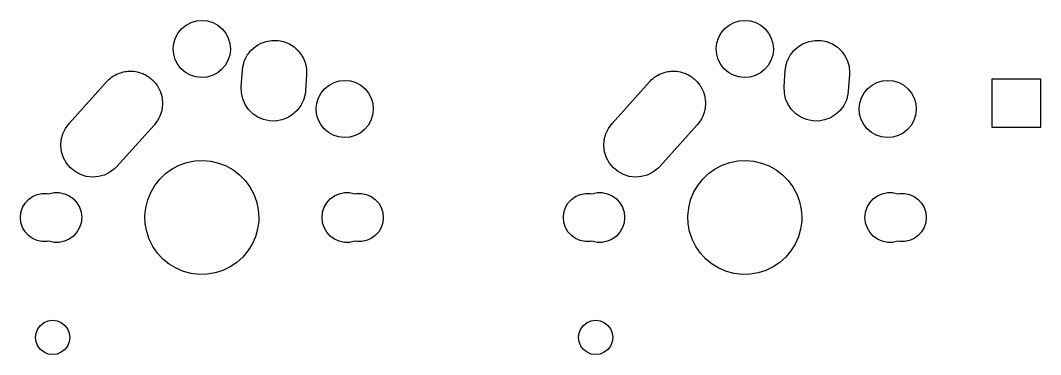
# Model space of a CAD drawing. Extents: x 124.3 to 210.2, y -114.7 to -26.3.
# Drawn here: x 172.15 to 207.85, y -83.3 to -71.6 of the extents above; entities that cross this region are included whole.
import ezdxf

# ---------------------------------------------------------------- set-up
doc = ezdxf.new("R2010")
doc.units = 0
doc.layers.add('BLACK', color=7, linetype='CONTINUOUS')

msp = doc.modelspace()

# ---------------------------------------------------------------- linework, layer by layer
at = {"layer": 'BLACK', "linetype": 'CONTINUOUS'}
for p, q in [((177.952, -71.7632), (178.125, -71.6728)), ((178.125, -71.6728), (178.313, -71.6177)), ((178.313, -71.6177), (178.507, -71.6)), ((178.507, -71.6), (178.701, -71.6204)), ((178.701, -71.6204), (178.888, -71.6781)), ((178.888, -71.6781), (179.059, -71.771)), ((196.952, -71.7632), (197.125, -71.6728)), ((197.125, -71.6728), (197.313, -71.6177)), ((197.313, -71.6177), (197.507, -71.6)), ((197.507, -71.6), (197.701, -71.6204)), ((197.701, -71.6204), (197.888, -71.6781)), ((197.888, -71.6781), (198.059, -71.771)), ((177.581, -72.2061), (177.675, -72.035)), ((177.675, -72.035), (177.8, -71.8855)), ((177.8, -71.8855), (177.952, -71.7632)), ((179.059, -71.771), (179.21, -71.8954)), ((179.21, -71.8954), (179.333, -72.0466)), ((179.333, -72.0466), (179.425, -72.2189)), ((196.581, -72.2061), (196.675, -72.035)), ((196.675, -72.035), (196.8, -71.8855)), ((196.8, -71.8855), (196.952, -71.7632)), ((198.059, -71.771), (198.21, -71.8954)), ((198.21, -71.8954), (198.333, -72.0466)), ((198.333, -72.0466), (198.425, -72.2189)), ((177.5, -72.586), (177.522, -72.3921)), ((177.522, -72.3921), (177.581, -72.2061)), ((179.425, -72.2189), (179.481, -72.4058)), ((179.481, -72.4058), (179.5, -72.6)), ((180.379, -72.5099), (180.468, -72.4566)), ((180.468, -72.4566), (180.546, -72.4088)), ((180.546, -72.4088), (180.552, -72.4066)), ((180.552, -72.4066), (180.556, -72.4046)), ((180.556, -72.4046), (180.681, -72.3584)), ((180.681, -72.3584), (180.746, -72.3338)), ((180.746, -72.3338), (180.748, -72.3335)), ((180.748, -72.3335), (180.749, -72.3333)), ((180.749, -72.3333), (180.952, -72.2985)), ((180.952, -72.2985), (180.954, -72.2985)), ((180.954, -72.2985), (180.957, -72.298)), ((180.957, -72.298), (181.02, -72.2994)), ((181.02, -72.2994), (181.158, -72.3012)), ((181.158, -72.3012), (181.164, -72.3025)), ((181.164, -72.3025), (181.171, -72.3027)), ((181.171, -72.3027), (181.24, -72.3176)), ((181.24, -72.3176), (181.36, -72.3413)), ((181.36, -72.3413), (181.37, -72.3456)), ((181.37, -72.3456), (181.38, -72.3476)), ((181.38, -72.3476), (181.446, -72.3758)), ((181.446, -72.3758), (181.551, -72.4176)), ((181.551, -72.4176), (181.564, -72.4262)), ((181.564, -72.4262), (181.576, -72.4313)), ((181.576, -72.4313), (181.635, -72.4707)), ((181.635, -72.4707), (181.725, -72.5275)), ((196.5, -72.586), (196.522, -72.3921)), ((196.522, -72.3921), (196.581, -72.2061)), ((198.425, -72.2189), (198.481, -72.4058)), ((198.481, -72.4058), (198.5, -72.6)), ((199.379, -72.5099), (199.468, -72.4566)), ((199.468, -72.4566), (199.546, -72.4088)), ((199.546, -72.4088), (199.552, -72.4066)), ((199.552, -72.4066), (199.556, -72.4046)), ((199.556, -72.4046), (199.681, -72.3584)), ((199.681, -72.3584), (199.746, -72.3338)), ((199.746, -72.3338), (199.748, -72.3335)), ((199.748, -72.3335), (199.749, -72.3333)), ((199.749, -72.3333), (199.952, -72.2985)), ((199.952, -72.2985), (199.954, -72.2985)), ((199.954, -72.2985), (199.957, -72.298)), ((199.957, -72.298), (200.02, -72.2994)), ((200.02, -72.2994), (200.158, -72.3012)), ((200.158, -72.3012), (200.164, -72.3025)), ((200.164, -72.3025), (200.171, -72.3027)), ((200.171, -72.3027), (200.24, -72.3176)), ((200.24, -72.3176), (200.36, -72.3413)), ((200.36, -72.3413), (200.37, -72.3456)), ((200.37, -72.3456), (200.38, -72.3476)), ((200.38, -72.3476), (200.446, -72.3758)), ((200.446, -72.3758), (200.551, -72.4176)), ((200.551, -72.4176), (200.564, -72.4262)), ((200.564, -72.4262), (200.576, -72.4313)), ((200.576, -72.4313), (200.635, -72.4707)), ((200.635, -72.4707), (200.725, -72.5275)), ((177.516, -72.7805), (177.5, -72.586)), ((177.57, -72.9681), (177.516, -72.7805)), ((179.475, -72.8215), (179.414, -73.0067)), ((179.5, -72.6279), (179.475, -72.8215)), ((179.5, -72.6), (179.5, -72.6279)), ((180.078, -72.8355), (180.09, -72.8202)), ((180.09, -72.8202), (180.096, -72.8073)), ((180.096, -72.8073), (180.151, -72.7385)), ((180.151, -72.7385), (180.206, -72.6643)), ((180.206, -72.6643), (180.217, -72.6543)), ((180.217, -72.6543), (180.224, -72.6456)), ((180.224, -72.6456), (180.295, -72.5836)), ((180.295, -72.5836), (180.364, -72.5203)), ((180.364, -72.5203), (180.373, -72.5148)), ((180.373, -72.5148), (180.379, -72.5099)), ((181.725, -72.5275), (181.74, -72.5415)), ((181.74, -72.5415), (181.754, -72.5506)), ((181.754, -72.5506), (181.802, -72.5989)), ((181.802, -72.5989), (181.876, -72.6672)), ((181.876, -72.6672), (181.891, -72.6875)), ((181.891, -72.6875), (181.905, -72.7014)), ((181.905, -72.7014), (181.942, -72.7559)), ((181.942, -72.7559), (181.999, -72.8322)), ((196.516, -72.7805), (196.5, -72.586)), ((196.57, -72.9681), (196.516, -72.7805)), ((198.475, -72.8215), (198.414, -73.0067)), ((198.5, -72.6279), (198.475, -72.8215)), ((198.5, -72.6), (198.5, -72.6279)), ((199.078, -72.8355), (199.09, -72.8202)), ((199.09, -72.8202), (199.096, -72.8073)), ((199.096, -72.8073), (199.151, -72.7385)), ((199.151, -72.7385), (199.206, -72.6643)), ((199.206, -72.6643), (199.217, -72.6543)), ((199.217, -72.6543), (199.224, -72.6456)), ((199.224, -72.6456), (199.295, -72.5836)), ((199.295, -72.5836), (199.364, -72.5203)), ((199.364, -72.5203), (199.373, -72.5148)), ((199.373, -72.5148), (199.379, -72.5099)), ((200.725, -72.5275), (200.74, -72.5415)), ((200.74, -72.5415), (200.754, -72.5506)), ((200.754, -72.5506), (200.802, -72.5989)), ((200.802, -72.5989), (200.876, -72.6672)), ((200.876, -72.6672), (200.891, -72.6875)), ((200.891, -72.6875), (200.905, -72.7014)), ((200.905, -72.7014), (200.942, -72.7559)), ((200.942, -72.7559), (200.999, -72.8322)), ((177.659, -73.1417), (177.57, -72.9681)), ((177.781, -73.2947), (177.659, -73.1417)), ((179.317, -73.1764), (179.19, -73.3242)), ((179.414, -73.0067), (179.317, -73.1764)), ((179.94, -73.1861), (179.963, -73.1113)), ((179.963, -73.1113), (179.985, -73.0278)), ((179.985, -73.0278), (179.995, -73.007)), ((179.995, -73.007), (180.001, -72.9895)), ((180.001, -72.9895), (180.039, -72.9164)), ((180.039, -72.9164), (180.078, -72.8355)), ((181.999, -72.8322), (182.012, -72.8589)), ((182.012, -72.8589), (182.025, -72.878)), ((182.025, -72.878), (182.051, -72.9362)), ((182.051, -72.9362), (182.09, -73.0168)), ((182.09, -73.0168), (182.1, -73.0499)), ((182.1, -73.0499), (182.11, -73.0742)), ((182.11, -73.0742), (182.123, -73.1335)), ((182.123, -73.1335), (182.146, -73.215)), ((196.659, -73.1417), (196.57, -72.9681)), ((196.781, -73.2947), (196.659, -73.1417)), ((198.317, -73.1764), (198.19, -73.3242)), ((198.414, -73.0067), (198.317, -73.1764)), ((198.94, -73.1861), (198.963, -73.1113)), ((198.963, -73.1113), (198.985, -73.0278)), ((198.985, -73.0278), (198.995, -73.007)), ((198.995, -73.007), (199.001, -72.9895)), ((199.001, -72.9895), (199.039, -72.9164)), ((199.039, -72.9164), (199.078, -72.8355)), ((200.999, -72.8322), (201.012, -72.8589)), ((201.012, -72.8589), (201.025, -72.878)), ((201.025, -72.878), (201.051, -72.9362)), ((201.051, -72.9362), (201.09, -73.0168)), ((201.09, -73.0168), (201.1, -73.0499)), ((201.1, -73.0499), (201.11, -73.0742)), ((201.11, -73.0742), (201.123, -73.1335)), ((201.123, -73.1335), (201.146, -73.215)), ((175.377, -73.5671), (175.411, -73.5418)), ((175.411, -73.5418), (175.462, -73.5165)), ((175.462, -73.5165), (175.516, -73.4846)), ((175.516, -73.4846), (175.561, -73.4678)), ((175.561, -73.4678), (175.602, -73.4476)), ((175.602, -73.4476), (175.654, -73.4334)), ((175.654, -73.4334), (175.709, -73.4133)), ((175.709, -73.4133), (175.761, -73.4044)), ((175.761, -73.4044), (175.809, -73.3914)), ((175.809, -73.3914), (175.859, -73.3876)), ((175.859, -73.3876), (175.912, -73.3785)), ((175.912, -73.3785), (175.969, -73.3792)), ((175.969, -73.3792), (176.022, -73.3752)), ((176.022, -73.3752), (176.068, -73.3805)), ((176.068, -73.3805), (176.118, -73.3812)), ((176.118, -73.3812), (176.178, -73.3931)), ((176.178, -73.3931), (176.234, -73.3996)), ((176.234, -73.3996), (176.275, -73.4124)), ((176.275, -73.4124), (176.32, -73.4213)), ((176.32, -73.4213), (176.381, -73.4457)), ((176.381, -73.4457), (176.438, -73.4637)), ((176.438, -73.4637), (176.472, -73.4822)), ((176.472, -73.4822), (176.511, -73.4976)), ((176.511, -73.4976), (176.57, -73.535)), ((176.57, -73.535), (176.626, -73.5651)), ((177.929, -73.4211), (177.781, -73.2947)), ((178.1, -73.5164), (177.929, -73.4211)), ((178.285, -73.5767), (178.1, -73.5164)), ((178.862, -73.5323), (178.674, -73.5848)), ((179.036, -73.4443), (178.862, -73.5323)), ((179.19, -73.3242), (179.036, -73.4443)), ((179.878, -73.9235), (179.917, -73.3435)), ((179.917, -73.3435), (179.93, -73.2343)), ((179.93, -73.2343), (179.937, -73.208)), ((179.937, -73.208), (179.94, -73.1861)), ((182.162, -73.4965), (182.122, -74.0765)), ((182.146, -73.215), (182.15, -73.2537)), ((182.15, -73.2537), (182.156, -73.2829)), ((182.156, -73.2829), (182.158, -73.3408)), ((182.158, -73.3408), (182.165, -73.42)), ((182.163, -73.4789), (182.162, -73.4905)), ((182.162, -73.4905), (182.162, -73.4965)), ((182.165, -73.42), (182.163, -73.4789)), ((194.377, -73.5671), (194.411, -73.5418)), ((194.411, -73.5418), (194.462, -73.5165)), ((194.462, -73.5165), (194.516, -73.4846)), ((194.516, -73.4846), (194.561, -73.4678)), ((194.561, -73.4678), (194.602, -73.4476)), ((194.602, -73.4476), (194.654, -73.4334)), ((194.654, -73.4334), (194.709, -73.4133)), ((194.709, -73.4133), (194.761, -73.4044)), ((194.761, -73.4044), (194.809, -73.3914)), ((194.809, -73.3914), (194.859, -73.3876)), ((194.859, -73.3876), (194.912, -73.3785)), ((194.912, -73.3785), (194.969, -73.3792)), ((194.969, -73.3792), (195.022, -73.3752)), ((195.022, -73.3752), (195.068, -73.3805)), ((195.068, -73.3805), (195.118, -73.3812)), ((195.118, -73.3812), (195.178, -73.3931)), ((195.178, -73.3931), (195.234, -73.3996)), ((195.234, -73.3996), (195.275, -73.4124)), ((195.275, -73.4124), (195.32, -73.4213)), ((195.32, -73.4213), (195.381, -73.4457)), ((195.381, -73.4457), (195.438, -73.4637)), ((195.438, -73.4637), (195.472, -73.4822)), ((195.472, -73.4822), (195.511, -73.4976)), ((195.511, -73.4976), (195.57, -73.535)), ((195.57, -73.535), (195.626, -73.5651)), ((196.929, -73.4211), (196.781, -73.2947)), ((197.1, -73.5164), (196.929, -73.4211)), ((197.285, -73.5767), (197.1, -73.5164)), ((197.862, -73.5323), (197.674, -73.5848)), ((198.036, -73.4443), (197.862, -73.5323)), ((198.19, -73.3242), (198.036, -73.4443)), ((198.878, -73.9235), (198.917, -73.3435)), ((198.917, -73.3435), (198.93, -73.2343)), ((198.93, -73.2343), (198.937, -73.208)), ((198.937, -73.208), (198.94, -73.1861)), ((201.162, -73.4965), (201.122, -74.0765)), ((201.146, -73.215), (201.15, -73.2537)), ((201.15, -73.2537), (201.156, -73.2829)), ((201.156, -73.2829), (201.158, -73.3408)), ((201.158, -73.3408), (201.165, -73.42)), ((201.163, -73.4789), (201.162, -73.4905)), ((201.162, -73.4905), (201.162, -73.4965)), ((201.165, -73.42), (201.163, -73.4789)), ((173.853, -75.2087), (175.163, -73.7487)), ((175.163, -73.7487), (175.178, -73.7332)), ((175.178, -73.7332), (175.184, -73.7256)), ((175.184, -73.7256), (175.195, -73.7155)), ((175.195, -73.7155), (175.24, -73.6706)), ((175.24, -73.6706), (175.289, -73.6338)), ((175.289, -73.6338), (175.339, -73.5899)), ((175.339, -73.5899), (175.377, -73.5671)), ((176.626, -73.5651), (176.653, -73.5875)), ((176.653, -73.5875), (176.685, -73.6075)), ((176.685, -73.6075), (176.74, -73.6582)), ((176.74, -73.6582), (176.791, -73.7003)), ((176.791, -73.7003), (176.812, -73.7246)), ((176.812, -73.7246), (176.836, -73.7472)), ((176.836, -73.7472), (176.884, -73.8109)), ((176.884, -73.8109), (176.928, -73.8644)), ((176.928, -73.8644), (176.942, -73.8887)), ((176.942, -73.8887), (176.959, -73.9122)), ((178.479, -73.5998), (178.285, -73.5767)), ((178.674, -73.5848), (178.479, -73.5998)), ((182.8, -73.9855), (182.952, -73.8632)), ((182.952, -73.8632), (183.125, -73.7728)), ((183.125, -73.7728), (183.313, -73.7177)), ((183.313, -73.7177), (183.507, -73.7)), ((183.507, -73.7), (183.701, -73.7204)), ((183.701, -73.7204), (183.888, -73.7781)), ((183.888, -73.7781), (184.059, -73.871)), ((184.059, -73.871), (184.21, -73.9954)), ((192.853, -75.2087), (194.163, -73.7487)), ((194.163, -73.7487), (194.178, -73.7332)), ((194.178, -73.7332), (194.184, -73.7256)), ((194.184, -73.7256), (194.195, -73.7155)), ((194.195, -73.7155), (194.24, -73.6706)), ((194.24, -73.6706), (194.289, -73.6338)), ((194.289, -73.6338), (194.339, -73.5899)), ((194.339, -73.5899), (194.377, -73.5671)), ((195.626, -73.5651), (195.653, -73.5875)), ((195.653, -73.5875), (195.685, -73.6075)), ((195.685, -73.6075), (195.74, -73.6582)), ((195.74, -73.6582), (195.791, -73.7003)), ((195.791, -73.7003), (195.812, -73.7246)), ((195.812, -73.7246), (195.836, -73.7472)), ((195.836, -73.7472), (195.884, -73.8109)), ((195.884, -73.8109), (195.928, -73.8644)), ((195.928, -73.8644), (195.942, -73.8887)), ((195.942, -73.8887), (195.959, -73.9122)), ((197.479, -73.5998), (197.285, -73.5767)), ((197.674, -73.5848), (197.479, -73.5998)), ((201.8, -73.9855), (201.952, -73.8632)), ((201.952, -73.8632), (202.125, -73.7728)), ((202.125, -73.7728), (202.313, -73.7177)), ((202.313, -73.7177), (202.507, -73.7)), ((202.507, -73.7), (202.701, -73.7204)), ((202.701, -73.7204), (202.888, -73.7781)), ((202.888, -73.7781), (203.059, -73.871)), ((203.059, -73.871), (203.21, -73.9954)), ((206.15, -75.35), (206.15, -73.65)), ((206.15, -73.65), (207.85, -73.65)), ((207.85, -73.65), (207.85, -75.35)), ((176.959, -73.9122), (176.997, -73.9879)), ((176.997, -73.9879), (177.032, -74.0514)), ((177.032, -74.0514), (177.039, -74.0742)), ((177.039, -74.0742), (177.05, -74.0968)), ((177.05, -74.0968), (177.075, -74.1832)), ((177.075, -74.1832), (177.098, -74.2546)), ((177.098, -74.2546), (177.1, -74.2746)), ((179.883, -74.1371), (179.878, -73.9235)), ((179.929, -74.3458), (179.883, -74.1371)), ((182.11, -74.1857), (182.054, -74.3921)), ((182.122, -74.0765), (182.11, -74.1857)), ((182.581, -74.3061), (182.675, -74.135)), ((182.675, -74.135), (182.8, -73.9855)), ((184.21, -73.9954), (184.333, -74.1466)), ((184.333, -74.1466), (184.425, -74.3189)), ((195.959, -73.9122), (195.997, -73.9879)), ((195.997, -73.9879), (196.032, -74.0514)), ((196.032, -74.0514), (196.039, -74.0742)), ((196.039, -74.0742), (196.05, -74.0968)), ((196.05, -74.0968), (196.075, -74.1832)), ((196.075, -74.1832), (196.098, -74.2546)), ((196.098, -74.2546), (196.1, -74.2746)), ((198.883, -74.1371), (198.878, -73.9235)), ((198.929, -74.3458), (198.883, -74.1371)), ((201.11, -74.1857), (201.054, -74.3921)), ((201.122, -74.0765), (201.11, -74.1857)), ((201.581, -74.3061), (201.675, -74.135)), ((201.675, -74.135), (201.8, -73.9855)), ((203.21, -73.9954), (203.333, -74.1466)), ((203.333, -74.1466), (203.425, -74.3189)), ((177.1, -74.2746), (177.106, -74.295)), ((177.106, -74.295), (177.115, -74.3903)), ((177.123, -74.5589), (177.114, -74.6219)), ((177.115, -74.3903), (177.124, -74.4666)), ((177.124, -74.4666), (177.123, -74.4829)), ((177.123, -74.4829), (177.125, -74.5)), ((177.125, -74.5), (177.123, -74.5589)), ((180.014, -74.542), (179.929, -74.3458)), ((180.134, -74.7186), (180.014, -74.542)), ((181.961, -74.5845), (181.833, -74.7557)), ((182.054, -74.3921), (181.961, -74.5845)), ((182.5, -74.686), (182.522, -74.4921)), ((182.522, -74.4921), (182.581, -74.3061)), ((184.425, -74.3189), (184.481, -74.5058)), ((184.481, -74.5058), (184.5, -74.7)), ((196.1, -74.2746), (196.106, -74.295)), ((196.106, -74.295), (196.115, -74.3903)), ((196.123, -74.5589), (196.114, -74.6219)), ((196.115, -74.3903), (196.124, -74.4666)), ((196.124, -74.4666), (196.123, -74.4829)), ((196.123, -74.4829), (196.125, -74.5)), ((196.125, -74.5), (196.123, -74.5589)), ((199.014, -74.542), (198.929, -74.3458)), ((199.134, -74.7186), (199.014, -74.542)), ((200.961, -74.5845), (200.833, -74.7557)), ((201.054, -74.3921), (200.961, -74.5845)), ((201.5, -74.686), (201.522, -74.4921)), ((201.522, -74.4921), (201.581, -74.3061)), ((203.425, -74.3189), (203.481, -74.5058)), ((203.481, -74.5058), (203.5, -74.7)), ((177.028, -74.9576), (176.992, -75.0209)), ((177.04, -74.9201), (177.028, -74.9576)), ((177.056, -74.8866), (177.04, -74.9201)), ((177.072, -74.8271), (177.056, -74.8866)), ((177.094, -74.7626), (177.072, -74.8271)), ((177.1, -74.7194), (177.094, -74.7626)), ((177.111, -74.6799), (177.1, -74.7194)), ((177.114, -74.6219), (177.111, -74.6799)), ((180.286, -74.8693), (180.134, -74.7186)), ((180.463, -74.9887), (180.286, -74.8693)), ((181.675, -74.8996), (181.493, -75.0111)), ((181.833, -74.7557), (181.675, -74.8996)), ((182.516, -74.8805), (182.5, -74.686)), ((182.57, -75.0681), (182.516, -74.8805)), ((184.475, -74.9215), (184.414, -75.1067)), ((184.5, -74.7279), (184.475, -74.9215)), ((184.5, -74.7), (184.5, -74.7279)), ((196.028, -74.9576), (195.992, -75.0209)), ((196.04, -74.9201), (196.028, -74.9576)), ((196.056, -74.8866), (196.04, -74.9201)), ((196.072, -74.8271), (196.056, -74.8866)), ((196.094, -74.7626), (196.072, -74.8271)), ((196.1, -74.7194), (196.094, -74.7626)), ((196.111, -74.6799), (196.1, -74.7194)), ((196.114, -74.6219), (196.111, -74.6799)), ((199.286, -74.8693), (199.134, -74.7186)), ((199.463, -74.9887), (199.286, -74.8693)), ((200.675, -74.8996), (200.493, -75.0111)), ((200.833, -74.7557), (200.675, -74.8996)), ((201.516, -74.8805), (201.5, -74.686)), ((201.57, -75.0681), (201.516, -74.8805)), ((203.475, -74.9215), (203.414, -75.1067)), ((203.5, -74.7279), (203.475, -74.9215)), ((203.5, -74.7), (203.5, -74.7279)), ((173.726, -75.3806), (173.853, -75.2087)), ((176.837, -75.2513), (175.527, -76.7113)), ((176.878, -75.1966), (176.837, -75.2513)), ((176.927, -75.1372), (176.878, -75.1966)), ((176.944, -75.1063), (176.927, -75.1372)), ((176.964, -75.0794), (176.944, -75.1063)), ((176.992, -75.0209), (176.964, -75.0794)), ((180.66, -75.0723), (180.463, -74.9887)), ((180.869, -75.1173), (180.66, -75.0723)), ((181.082, -75.122), (180.869, -75.1173)), ((181.293, -75.0862), (181.082, -75.122)), ((181.493, -75.0111), (181.293, -75.0862)), ((182.659, -75.2417), (182.57, -75.0681)), ((182.781, -75.3947), (182.659, -75.2417)), ((184.317, -75.2764), (184.19, -75.4242)), ((184.414, -75.1067), (184.317, -75.2764)), ((192.726, -75.3806), (192.853, -75.2087)), ((195.837, -75.2513), (194.527, -76.7113)), ((195.878, -75.1966), (195.837, -75.2513)), ((195.927, -75.1372), (195.878, -75.1966)), ((195.944, -75.1063), (195.927, -75.1372)), ((195.964, -75.0794), (195.944, -75.1063)), ((195.992, -75.0209), (195.964, -75.0794)), ((199.66, -75.0723), (199.463, -74.9887)), ((199.869, -75.1173), (199.66, -75.0723)), ((200.082, -75.122), (199.869, -75.1173)), ((200.293, -75.0862), (200.082, -75.122)), ((200.493, -75.0111), (200.293, -75.0862)), ((201.659, -75.2417), (201.57, -75.0681)), ((201.781, -75.3947), (201.659, -75.2417)), ((203.317, -75.2764), (203.19, -75.4242)), ((203.414, -75.1067), (203.317, -75.2764)), ((173.579, -75.7801), (173.634, -75.5734)), ((173.634, -75.5734), (173.726, -75.3806)), ((182.929, -75.5211), (182.781, -75.3947)), ((183.1, -75.6164), (182.929, -75.5211)), ((183.285, -75.6767), (183.1, -75.6164)), ((183.479, -75.6998), (183.285, -75.6767)), ((183.862, -75.6323), (183.674, -75.6848)), ((184.036, -75.5443), (183.862, -75.6323)), ((184.19, -75.4242), (184.036, -75.5443)), ((192.579, -75.7801), (192.634, -75.5734)), ((192.634, -75.5734), (192.726, -75.3806)), ((201.929, -75.5211), (201.781, -75.3947)), ((202.1, -75.6164), (201.929, -75.5211)), ((202.285, -75.6767), (202.1, -75.6164)), ((202.479, -75.6998), (202.285, -75.6767)), ((202.862, -75.6323), (202.674, -75.6848)), ((203.036, -75.5443), (202.862, -75.6323)), ((203.19, -75.4242), (203.036, -75.5443)), ((207.85, -75.35), (206.15, -75.35)), ((173.565, -75.9934), (173.579, -75.7801)), ((173.592, -76.2054), (173.565, -75.9934)), ((183.674, -75.6848), (183.479, -75.6998)), ((192.565, -75.9934), (192.579, -75.7801)), ((192.592, -76.2054), (192.565, -75.9934)), ((202.674, -75.6848), (202.479, -75.6998)), ((173.658, -76.4086), (173.592, -76.2054)), ((192.658, -76.4086), (192.592, -76.2054)), ((173.762, -76.5956), (173.658, -76.4086)), ((173.899, -76.7596), (173.762, -76.5956)), ((175.527, -76.7113), (175.45, -76.7894)), ((177.458, -76.7999), (177.708, -76.6701)), ((177.708, -76.6701), (177.974, -76.5768)), ((177.974, -76.5768), (178.25, -76.5218)), ((178.25, -76.5218), (178.531, -76.5063)), ((178.531, -76.5063), (178.812, -76.5306)), ((178.812, -76.5306), (179.086, -76.5942)), ((179.086, -76.5942), (179.349, -76.6959)), ((179.349, -76.6959), (179.595, -76.8335)), ((192.762, -76.5956), (192.658, -76.4086)), ((192.899, -76.7596), (192.762, -76.5956)), ((194.527, -76.7113), (194.45, -76.7894)), ((196.458, -76.7999), (196.708, -76.6701)), ((196.708, -76.6701), (196.974, -76.5768)), ((196.974, -76.5768), (197.25, -76.5218)), ((197.25, -76.5218), (197.531, -76.5063)), ((197.531, -76.5063), (197.812, -76.5306)), ((197.812, -76.5306), (198.086, -76.5942)), ((198.086, -76.5942), (198.349, -76.6959)), ((198.349, -76.6959), (198.595, -76.8335)), ((174.064, -76.8949), (173.899, -76.7596)), ((174.252, -76.9963), (174.064, -76.8949)), ((174.456, -77.0604), (174.252, -76.9963)), ((174.668, -77.0848), (174.456, -77.0604)), ((174.881, -77.0686), (174.668, -77.0848)), ((175.088, -77.0124), (174.881, -77.0686)), ((175.279, -76.9182), (175.088, -77.0124)), ((175.45, -76.7894), (175.279, -76.9182)), ((177.025, -77.1581), (177.229, -76.9637)), ((177.229, -76.9637), (177.458, -76.7999)), ((179.595, -76.8335), (179.819, -77.0044)), ((179.819, -77.0044), (180.016, -77.2051)), ((193.064, -76.8949), (192.899, -76.7596)), ((193.252, -76.9963), (193.064, -76.8949)), ((193.456, -77.0604), (193.252, -76.9963)), ((193.668, -77.0848), (193.456, -77.0604)), ((193.881, -77.0686), (193.668, -77.0848)), ((194.088, -77.0124), (193.881, -77.0686)), ((194.279, -76.9182), (194.088, -77.0124)), ((194.45, -76.7894), (194.279, -76.9182)), ((196.025, -77.1581), (196.229, -76.9637)), ((196.229, -76.9637), (196.458, -76.7999)), ((198.595, -76.8335), (198.819, -77.0044)), ((198.819, -77.0044), (199.016, -77.2051)), ((176.709, -77.6228), (176.851, -77.3793)), ((176.851, -77.3793), (177.025, -77.1581)), ((180.016, -77.2051), (180.184, -77.4316)), ((180.184, -77.4316), (180.317, -77.6795)), ((195.709, -77.6228), (195.851, -77.3793)), ((195.851, -77.3793), (196.025, -77.1581)), ((199.016, -77.2051), (199.184, -77.4316)), ((199.184, -77.4316), (199.317, -77.6795)), ((172.431, -77.8683), (172.575, -77.7639)), ((172.575, -77.7639), (172.737, -77.6916)), ((172.737, -77.6916), (172.911, -77.6547)), ((172.911, -77.6547), (173.089, -77.6547)), ((173.089, -77.6547), (173.15, -77.6677)), ((173.15, -77.6677), (173.329, -77.6298)), ((173.329, -77.6298), (173.511, -77.6298)), ((173.511, -77.6298), (173.69, -77.6678)), ((173.69, -77.6678), (173.857, -77.7422)), ((173.857, -77.7422), (174.005, -77.8497)), ((176.604, -77.8839), (176.709, -77.6228)), ((180.317, -77.6795), (180.415, -77.9437)), ((182.995, -77.8497), (183.142, -77.7422)), ((183.142, -77.7422), (183.31, -77.6678)), ((183.31, -77.6678), (183.489, -77.6298)), ((183.489, -77.6298), (183.671, -77.6298)), ((183.671, -77.6298), (183.85, -77.6677)), ((183.85, -77.6677), (183.911, -77.6547)), ((183.911, -77.6547), (184.089, -77.6547)), ((184.089, -77.6547), (184.263, -77.6916)), ((184.263, -77.6916), (184.425, -77.7639)), ((184.425, -77.7639), (184.569, -77.8683)), ((191.431, -77.8683), (191.575, -77.7639)), ((191.575, -77.7639), (191.737, -77.6916)), ((191.737, -77.6916), (191.911, -77.6547)), ((191.911, -77.6547), (192.089, -77.6547)), ((192.089, -77.6547), (192.15, -77.6677)), ((192.15, -77.6677), (192.329, -77.6298)), ((192.329, -77.6298), (192.511, -77.6298)), ((192.511, -77.6298), (192.69, -77.6678)), ((192.69, -77.6678), (192.857, -77.7422)), ((192.857, -77.7422), (193.005, -77.8497)), ((195.604, -77.8839), (195.709, -77.6228)), ((199.317, -77.6795), (199.415, -77.9437)), ((201.995, -77.8497), (202.142, -77.7422)), ((202.142, -77.7422), (202.31, -77.6678)), ((202.31, -77.6678), (202.489, -77.6298)), ((202.489, -77.6298), (202.671, -77.6298)), ((202.671, -77.6298), (202.85, -77.6677)), ((202.85, -77.6677), (202.911, -77.6547)), ((202.911, -77.6547), (203.089, -77.6547)), ((203.089, -77.6547), (203.263, -77.6916)), ((203.263, -77.6916), (203.425, -77.7639)), ((203.425, -77.7639), (203.569, -77.8683)), ((172.169, -78.3233), (172.223, -78.1543)), ((172.223, -78.1543), (172.312, -78.0004)), ((172.312, -78.0004), (172.431, -77.8683)), ((174.005, -77.8497), (174.128, -77.9857)), ((174.128, -77.9857), (174.219, -78.1441)), ((174.219, -78.1441), (174.276, -78.3181)), ((176.507, -78.4374), (176.536, -78.1572)), ((176.536, -78.1572), (176.604, -77.8839)), ((180.415, -77.9437), (180.474, -78.2191)), ((182.724, -78.3181), (182.781, -78.1441)), ((182.781, -78.1441), (182.872, -77.9857)), ((182.872, -77.9857), (182.995, -77.8497)), ((184.569, -77.8683), (184.688, -78.0004)), ((184.688, -78.0004), (184.777, -78.1543)), ((184.777, -78.1543), (184.831, -78.3233)), ((191.169, -78.3233), (191.223, -78.1543)), ((191.223, -78.1543), (191.312, -78.0004)), ((191.312, -78.0004), (191.431, -77.8683)), ((193.005, -77.8497), (193.128, -77.9857)), ((193.128, -77.9857), (193.219, -78.1441)), ((193.219, -78.1441), (193.276, -78.3181)), ((195.507, -78.4374), (195.536, -78.1572)), ((195.536, -78.1572), (195.604, -77.8839)), ((199.415, -77.9437), (199.474, -78.2191)), ((201.724, -78.3181), (201.781, -78.1441)), ((201.781, -78.1441), (201.872, -77.9857)), ((201.872, -77.9857), (201.995, -77.8497)), ((203.569, -77.8683), (203.688, -78.0004)), ((203.688, -78.0004), (203.777, -78.1543)), ((203.777, -78.1543), (203.831, -78.3233)), ((172.15, -78.5), (172.169, -78.3233)), ((172.169, -78.6767), (172.15, -78.5)), ((174.276, -78.3181), (174.295, -78.5)), ((174.295, -78.5), (174.276, -78.6819)), ((176.518, -78.7188), (176.507, -78.4374)), ((180.474, -78.2191), (180.494, -78.5)), ((180.494, -78.5), (180.49, -78.6252)), ((182.705, -78.5), (182.724, -78.3181)), ((182.724, -78.6819), (182.705, -78.5)), ((184.831, -78.3233), (184.85, -78.5)), ((184.85, -78.5), (184.831, -78.6767)), ((191.15, -78.5), (191.169, -78.3233)), ((191.169, -78.6767), (191.15, -78.5)), ((193.276, -78.3181), (193.295, -78.5)), ((193.295, -78.5), (193.276, -78.6819)), ((195.518, -78.7188), (195.507, -78.4374)), ((199.474, -78.2191), (199.494, -78.5)), ((199.494, -78.5), (199.49, -78.6252)), ((201.705, -78.5), (201.724, -78.3181)), ((201.724, -78.6819), (201.705, -78.5)), ((203.831, -78.3233), (203.85, -78.5)), ((203.85, -78.5), (203.831, -78.6767)), ((172.223, -78.8457), (172.169, -78.6767)), ((172.312, -78.9996), (172.223, -78.8457)), ((174.219, -78.8559), (174.128, -79.0143)), ((174.276, -78.6819), (174.219, -78.8559)), ((176.569, -78.9959), (176.518, -78.7188)), ((180.49, -78.6252), (180.452, -78.9043)), ((182.781, -78.8559), (182.724, -78.6819)), ((182.872, -79.0143), (182.781, -78.8559)), ((184.777, -78.8457), (184.688, -78.9996)), ((184.831, -78.6767), (184.777, -78.8457)), ((191.223, -78.8457), (191.169, -78.6767)), ((191.312, -78.9996), (191.223, -78.8457)), ((193.219, -78.8559), (193.128, -79.0143)), ((193.276, -78.6819), (193.219, -78.8559)), ((195.569, -78.9959), (195.518, -78.7188)), ((199.49, -78.6252), (199.452, -78.9043)), ((201.781, -78.8559), (201.724, -78.6819)), ((201.872, -79.0143), (201.781, -78.8559)), ((203.777, -78.8457), (203.688, -78.9996)), ((203.831, -78.6767), (203.777, -78.8457)), ((172.431, -79.1317), (172.312, -78.9996)), ((172.575, -79.2361), (172.431, -79.1317)), ((172.737, -79.3084), (172.575, -79.2361)), ((174.005, -79.1503), (173.857, -79.2578)), ((174.128, -79.0143), (174.005, -79.1503)), ((176.658, -79.263), (176.569, -78.9959)), ((180.376, -79.1754), (180.262, -79.433)), ((180.452, -78.9043), (180.376, -79.1754)), ((182.995, -79.1503), (182.872, -79.0143)), ((183.142, -79.2578), (182.995, -79.1503)), ((184.425, -79.2361), (184.263, -79.3084)), ((184.569, -79.1317), (184.425, -79.2361)), ((184.688, -78.9996), (184.569, -79.1317)), ((191.431, -79.1317), (191.312, -78.9996)), ((191.575, -79.2361), (191.431, -79.1317)), ((191.737, -79.3084), (191.575, -79.2361)), ((193.005, -79.1503), (192.857, -79.2578)), ((193.128, -79.0143), (193.005, -79.1503)), ((195.658, -79.263), (195.569, -78.9959)), ((199.376, -79.1754), (199.262, -79.433)), ((199.452, -78.9043), (199.376, -79.1754)), ((201.995, -79.1503), (201.872, -79.0143)), ((202.142, -79.2578), (201.995, -79.1503)), ((203.425, -79.2361), (203.263, -79.3084)), ((203.569, -79.1317), (203.425, -79.2361)), ((203.688, -78.9996), (203.569, -79.1317)), ((172.911, -79.3453), (172.737, -79.3084)), ((173.089, -79.3453), (172.911, -79.3453)), ((173.15, -79.3323), (173.089, -79.3453)), ((173.329, -79.3702), (173.15, -79.3323)), ((173.511, -79.3702), (173.329, -79.3702)), ((173.69, -79.3322), (173.511, -79.3702)), ((173.857, -79.2578), (173.69, -79.3322)), ((176.784, -79.515), (176.658, -79.263)), ((176.944, -79.7467), (176.784, -79.515)), ((180.262, -79.433), (180.113, -79.672)), ((183.31, -79.3322), (183.142, -79.2578)), ((183.489, -79.3702), (183.31, -79.3322)), ((183.671, -79.3702), (183.489, -79.3702)), ((183.85, -79.3323), (183.671, -79.3702)), ((183.911, -79.3453), (183.85, -79.3323)), ((184.089, -79.3453), (183.911, -79.3453)), ((184.263, -79.3084), (184.089, -79.3453)), ((191.911, -79.3453), (191.737, -79.3084)), ((192.089, -79.3453), (191.911, -79.3453)), ((192.15, -79.3323), (192.089, -79.3453)), ((192.329, -79.3702), (192.15, -79.3323)), ((192.511, -79.3702), (192.329, -79.3702)), ((192.69, -79.3322), (192.511, -79.3702)), ((192.857, -79.2578), (192.69, -79.3322)), ((195.784, -79.515), (195.658, -79.263)), ((195.944, -79.7467), (195.784, -79.515)), ((199.262, -79.433), (199.113, -79.672)), ((202.31, -79.3322), (202.142, -79.2578)), ((202.489, -79.3702), (202.31, -79.3322)), ((202.671, -79.3702), (202.489, -79.3702)), ((202.85, -79.3323), (202.671, -79.3702)), ((202.911, -79.3453), (202.85, -79.3323)), ((203.089, -79.3453), (202.911, -79.3453)), ((203.263, -79.3084), (203.089, -79.3453)), ((177.135, -79.9535), (176.944, -79.7467)), ((177.353, -80.1313), (177.135, -79.9535)), ((179.932, -79.8876), (179.722, -80.0755)), ((180.113, -79.672), (179.932, -79.8876)), ((196.135, -79.9535), (195.944, -79.7467)), ((196.353, -80.1313), (196.135, -79.9535)), ((198.932, -79.8876), (198.722, -80.0755)), ((199.113, -79.672), (198.932, -79.8876)), ((177.595, -80.2766), (177.353, -80.1313)), ((177.854, -80.3864), (177.595, -80.2766)), ((179.488, -80.232), (179.234, -80.3539)), ((179.722, -80.0755), (179.488, -80.232)), ((196.595, -80.2766), (196.353, -80.1313)), ((196.854, -80.3864), (196.595, -80.2766)), ((198.488, -80.232), (198.234, -80.3539)), ((198.722, -80.0755), (198.488, -80.232)), ((178.126, -80.4586), (177.854, -80.3864)), ((178.406, -80.4917), (178.126, -80.4586)), ((178.688, -80.4851), (178.406, -80.4917)), ((178.965, -80.4388), (178.688, -80.4851)), ((179.234, -80.3539), (178.965, -80.4388)), ((197.126, -80.4586), (196.854, -80.3864)), ((197.406, -80.4917), (197.126, -80.4586)), ((197.688, -80.4851), (197.406, -80.4917)), ((197.965, -80.4388), (197.688, -80.4851)), ((198.234, -80.3539), (197.965, -80.4388)), ((173.125, -82.1204), (173.28, -82.1)), ((173.28, -82.1), (173.435, -82.1204)), ((192.125, -82.1204), (192.28, -82.1)), ((192.28, -82.1), (192.435, -82.1204)), ((172.7, -82.5447), (172.76, -82.4)), ((172.76, -82.4), (172.856, -82.2757)), ((172.856, -82.2757), (172.98, -82.1804)), ((172.98, -82.1804), (173.125, -82.1204)), ((173.435, -82.1204), (173.58, -82.1804)), ((173.58, -82.1804), (173.704, -82.2757)), ((173.704, -82.2757), (173.8, -82.4)), ((173.8, -82.4), (173.86, -82.5447)), ((191.7, -82.5447), (191.76, -82.4)), ((191.76, -82.4), (191.856, -82.2757)), ((191.856, -82.2757), (191.98, -82.1804)), ((191.98, -82.1804), (192.125, -82.1204)), ((192.435, -82.1204), (192.58, -82.1804)), ((192.58, -82.1804), (192.704, -82.2757)), ((192.704, -82.2757), (192.8, -82.4)), ((192.8, -82.4), (192.86, -82.5447)), ((172.68, -82.7), (172.7, -82.5447)), ((172.7, -82.8553), (172.68, -82.7)), ((173.86, -82.5447), (173.88, -82.7)), ((173.88, -82.7), (173.86, -82.8553)), ((191.68, -82.7), (191.7, -82.5447)), ((191.7, -82.8553), (191.68, -82.7)), ((192.86, -82.5447), (192.88, -82.7)), ((192.88, -82.7), (192.86, -82.8553)), ((172.76, -83), (172.7, -82.8553)), ((172.856, -83.1243), (172.76, -83)), ((172.98, -83.2196), (172.856, -83.1243)), ((173.704, -83.1243), (173.58, -83.2196)), ((173.8, -83), (173.704, -83.1243)), ((173.86, -82.8553), (173.8, -83)), ((191.76, -83), (191.7, -82.8553)), ((191.856, -83.1243), (191.76, -83)), ((191.98, -83.2196), (191.856, -83.1243)), ((192.704, -83.1243), (192.58, -83.2196)), ((192.8, -83), (192.704, -83.1243)), ((192.86, -82.8553), (192.8, -83)), ((173.125, -83.2796), (172.98, -83.2196)), ((173.28, -83.3), (173.125, -83.2796)), ((173.435, -83.2796), (173.28, -83.3)), ((173.58, -83.2196), (173.435, -83.2796)), ((192.125, -83.2796), (191.98, -83.2196)), ((192.28, -83.3), (192.125, -83.2796)), ((192.435, -83.2796), (192.28, -83.3)), ((192.58, -83.2196), (192.435, -83.2796))]:
    msp.add_line(p, q, dxfattribs=at)

doc.saveas('drawing.dxf')
